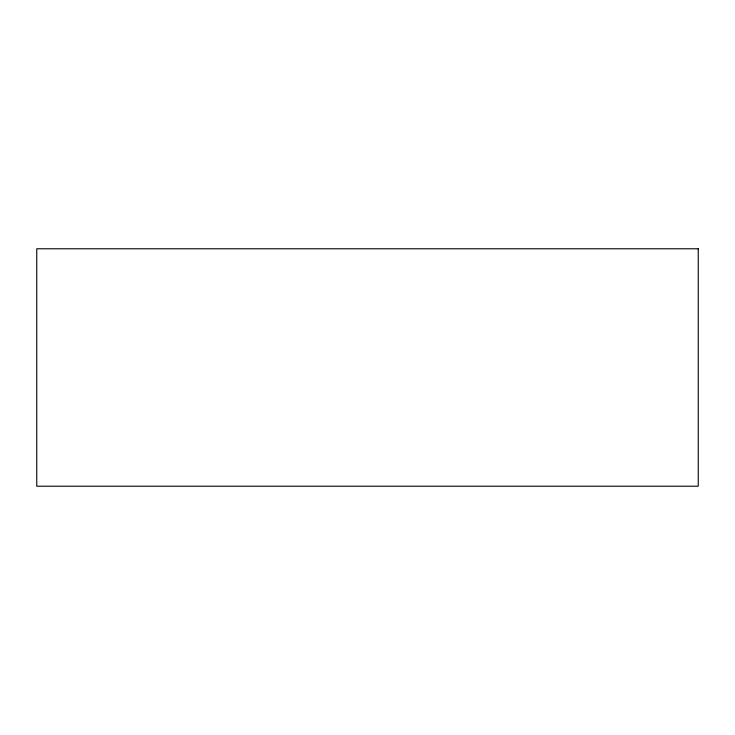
<?xml version="1.0" encoding="UTF-8"?>
<svg xmlns="http://www.w3.org/2000/svg" width="735" height="735" viewBox="0 0 735 735"><rect width="100%" height="100%" fill="white"/><g stroke="black" fill="none" stroke-linecap="round" stroke-linejoin="round"><path stroke-width="1.1" d="M698.25 248.779L36.75 248.779L36.75 486.221L698.25 486.221L698.25 248.779"/></g></svg>
